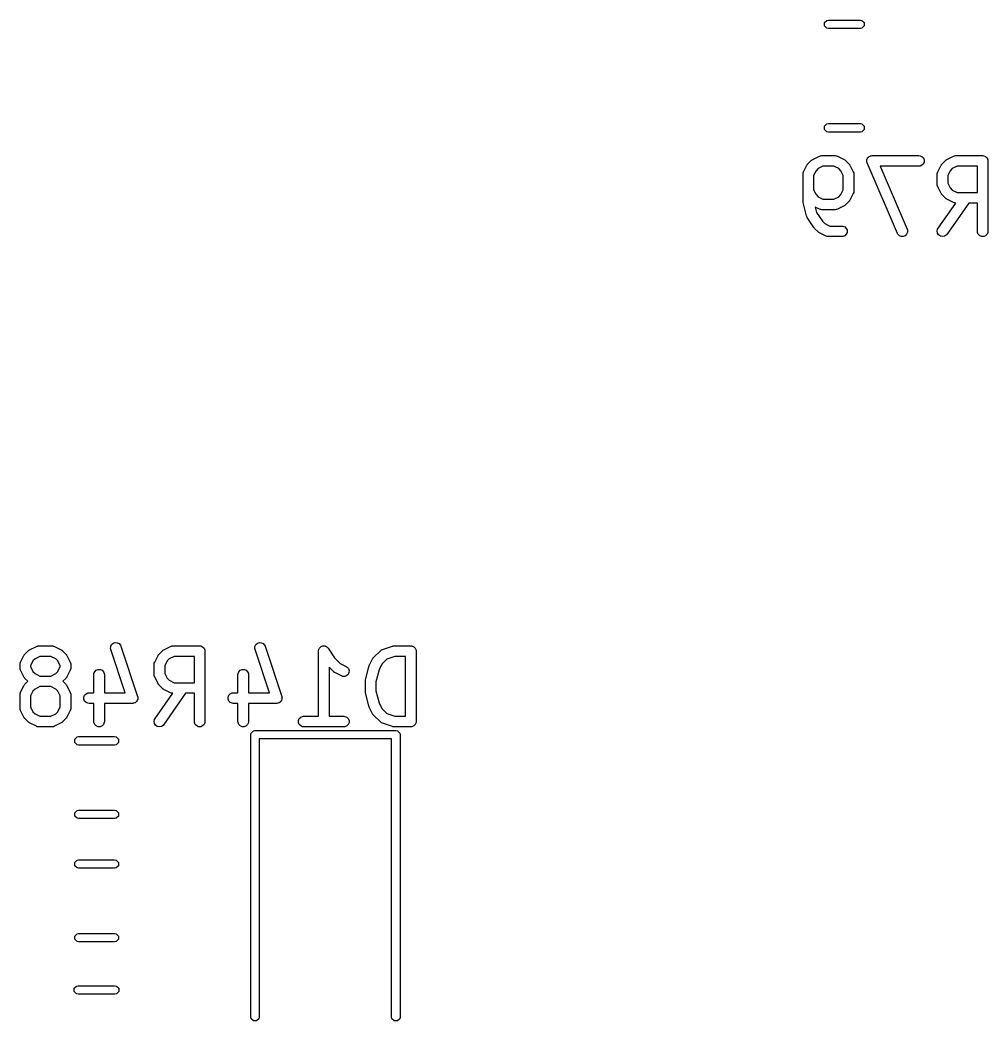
# Model space of a CAD drawing. Header units: inches. Extents: x 1.47 to 5.17, y -6.85 to -1.2.
# Drawn here: x 3.274 to 3.815, y -2.705 to -2.145 of the extents above; entities that cross this region are included whole.
import ezdxf

# ---------------------------------------------------------------- set-up
doc = ezdxf.new("R2010")
doc.units = ezdxf.units.IN
doc.header["$MEASUREMENT"] = 0
doc.layers.add('B.Silkscreen', color=31, linetype='CONTINUOUS', true_color=0xe8b2a7)

msp = doc.modelspace()

# ---------------------------------------------------------------- linework, layer by layer
at = {"layer": 'B.Silkscreen', "linetype": 'CONTINUOUS'}
for p, q in [((3.72392, -2.14693), (3.7252, -2.14565)), ((3.72392, -2.14874), (3.72392, -2.14693)), ((3.7252, -2.14565), (3.7261, -2.14547)), ((3.7261, -2.14547), (3.74398, -2.14547)), ((3.74398, -2.14547), (3.74488, -2.14565)), ((3.74488, -2.14565), (3.74616, -2.14693)), ((3.74616, -2.14693), (3.74616, -2.14874)), ((3.7252, -2.15002), (3.72392, -2.14874)), ((3.7261, -2.1502), (3.7252, -2.15002)), ((3.74398, -2.1502), (3.7261, -2.1502)), ((3.74488, -2.15002), (3.74398, -2.1502)), ((3.74616, -2.14874), (3.74488, -2.15002)), ((3.72392, -2.2048), (3.7252, -2.20353)), ((3.7252, -2.20353), (3.7261, -2.20335)), ((3.7261, -2.20335), (3.74398, -2.20335)), ((3.74398, -2.20335), (3.74488, -2.20353)), ((3.74488, -2.20353), (3.74616, -2.2048)), ((3.72392, -2.20661), (3.72392, -2.2048)), ((3.7252, -2.20789), (3.72392, -2.20661)), ((3.7261, -2.20807), (3.7252, -2.20789)), ((3.74398, -2.20807), (3.7261, -2.20807)), ((3.74488, -2.20789), (3.74398, -2.20807)), ((3.74616, -2.20661), (3.74488, -2.20789)), ((3.74616, -2.2048), (3.74616, -2.20661)), ((3.71224, -2.23038), (3.71412, -2.22663)), ((3.71412, -2.22663), (3.71428, -2.22639)), ((3.71428, -2.22639), (3.71431, -2.22631)), ((3.71431, -2.22631), (3.71437, -2.22623)), ((3.71437, -2.22623), (3.71443, -2.22614)), ((3.71443, -2.22614), (3.71449, -2.22609)), ((3.71449, -2.22609), (3.71467, -2.22587)), ((3.71467, -2.22587), (3.71655, -2.22399)), ((3.71655, -2.22399), (3.71677, -2.22381)), ((3.71677, -2.22381), (3.71682, -2.22375)), ((3.71682, -2.22375), (3.71691, -2.22369)), ((3.71691, -2.22369), (3.71699, -2.22363)), ((3.71699, -2.22363), (3.71707, -2.2236)), ((3.71707, -2.2236), (3.71731, -2.22344)), ((3.71731, -2.22344), (3.72106, -2.22156)), ((3.72106, -2.22156), (3.7216, -2.22136)), ((3.7216, -2.22136), (3.72171, -2.22135)), ((3.72171, -2.22135), (3.72181, -2.22131)), ((3.72181, -2.22131), (3.72238, -2.22125)), ((3.72238, -2.22125), (3.72988, -2.22125)), ((3.72988, -2.22125), (3.73046, -2.22131)), ((3.73046, -2.22131), (3.73056, -2.22135)), ((3.73056, -2.22135), (3.73066, -2.22136)), ((3.73066, -2.22136), (3.7312, -2.22156)), ((3.7312, -2.22156), (3.73495, -2.22344)), ((3.73495, -2.22344), (3.7352, -2.2236)), ((3.7352, -2.2236), (3.73527, -2.22363)), ((3.73527, -2.22363), (3.73535, -2.22369)), ((3.73535, -2.22369), (3.73544, -2.22375)), ((3.73544, -2.22375), (3.73549, -2.22381)), ((3.73549, -2.22381), (3.73572, -2.22399)), ((3.73572, -2.22399), (3.7376, -2.22587)), ((3.7376, -2.22587), (3.73778, -2.22609)), ((3.73778, -2.22609), (3.73784, -2.22614)), ((3.73784, -2.22614), (3.7379, -2.22623)), ((3.7379, -2.22623), (3.73796, -2.22631)), ((3.73796, -2.22631), (3.73799, -2.22639)), ((3.73799, -2.22639), (3.73815, -2.22663)), ((3.73815, -2.22663), (3.74002, -2.23038)), ((3.7476, -2.22366), (3.74761, -2.22365)), ((3.74761, -2.22422), (3.7476, -2.22366)), ((3.74761, -2.22363), (3.74782, -2.22311)), ((3.74761, -2.22365), (3.74761, -2.22363)), ((3.74761, -2.22478), (3.74761, -2.22422)), ((3.74762, -2.2248), (3.74761, -2.22478)), ((3.74762, -2.22482), (3.74762, -2.2248)), ((3.74779, -2.22537), (3.74762, -2.22482)), ((3.76467, -2.26474), (3.74779, -2.22537)), ((3.74782, -2.22311), (3.74803, -2.2226)), ((3.74803, -2.2226), (3.74804, -2.22258)), ((3.74804, -2.22258), (3.74805, -2.22256)), ((3.74805, -2.22256), (3.74845, -2.22217)), ((3.74845, -2.22217), (3.74884, -2.22177)), ((3.74884, -2.22177), (3.74885, -2.22176)), ((3.74885, -2.22176), (3.74887, -2.22175)), ((3.74887, -2.22175), (3.74938, -2.22154)), ((3.74938, -2.22154), (3.74989, -2.22132)), ((3.74989, -2.22132), (3.74991, -2.22132)), ((3.74991, -2.22132), (3.74993, -2.22131)), ((3.74993, -2.22131), (3.75051, -2.22125)), ((3.75051, -2.22125), (3.77675, -2.22125)), ((3.77675, -2.22125), (3.77733, -2.22131)), ((3.77733, -2.22131), (3.77839, -2.22175)), ((3.77839, -2.22666), (3.77733, -2.2271)), ((3.77839, -2.22175), (3.77921, -2.22256)), ((3.77921, -2.22585), (3.77839, -2.22666)), ((3.77921, -2.22256), (3.77965, -2.22363)), ((3.77965, -2.22478), (3.77921, -2.22585)), ((3.77965, -2.22363), (3.77965, -2.22478)), ((3.78724, -2.23038), (3.78911, -2.22663)), ((3.78911, -2.22663), (3.78927, -2.22639)), ((3.78927, -2.22639), (3.7893, -2.22631)), ((3.7893, -2.22631), (3.78936, -2.22623)), ((3.78936, -2.22623), (3.78942, -2.22614)), ((3.78942, -2.22614), (3.78948, -2.22609)), ((3.78948, -2.22609), (3.78966, -2.22587)), ((3.78966, -2.22587), (3.79154, -2.22399)), ((3.79154, -2.22399), (3.79176, -2.22381)), ((3.79176, -2.22381), (3.79182, -2.22375)), ((3.79182, -2.22375), (3.7919, -2.22369)), ((3.7919, -2.22369), (3.79199, -2.22363)), ((3.79199, -2.22363), (3.79206, -2.2236)), ((3.79206, -2.2236), (3.79231, -2.22344)), ((3.79231, -2.22344), (3.79605, -2.22156)), ((3.79605, -2.22156), (3.7966, -2.22136)), ((3.7966, -2.22136), (3.7967, -2.22135)), ((3.7967, -2.22135), (3.7968, -2.22131)), ((3.7968, -2.22131), (3.79738, -2.22125)), ((3.79738, -2.22125), (3.81237, -2.22125)), ((3.81237, -2.22125), (3.81295, -2.22131)), ((3.81295, -2.22131), (3.81401, -2.22175)), ((3.81401, -2.22175), (3.81483, -2.22256)), ((3.81483, -2.22256), (3.81527, -2.22363)), ((3.81527, -2.22363), (3.81533, -2.22421)), ((3.81533, -2.22421), (3.81533, -2.26358)), ((3.71193, -2.2317), (3.71199, -2.23113)), ((3.71193, -2.2467), (3.71193, -2.2317)), ((3.71199, -2.23113), (3.71203, -2.23103)), ((3.71203, -2.23103), (3.71204, -2.23092)), ((3.71204, -2.23092), (3.71224, -2.23038)), ((3.71919, -2.2297), (3.71784, -2.2324)), ((3.72038, -2.22851), (3.71919, -2.2297)), ((3.72308, -2.22716), (3.72038, -2.22851)), ((3.72919, -2.22716), (3.72308, -2.22716)), ((3.73188, -2.22851), (3.72919, -2.22716)), ((3.73308, -2.2297), (3.73188, -2.22851)), ((3.73443, -2.2324), (3.73308, -2.2297)), ((3.74002, -2.23038), (3.74023, -2.23092)), ((3.74023, -2.23092), (3.74024, -2.23103)), ((3.74024, -2.23103), (3.74028, -2.23113)), ((3.74028, -2.23113), (3.74034, -2.2317)), ((3.74034, -2.2317), (3.74034, -2.24108)), ((3.77675, -2.22716), (3.75498, -2.22716)), ((3.75498, -2.22716), (3.77009, -2.26241)), ((3.77733, -2.2271), (3.77675, -2.22716)), ((3.78692, -2.2317), (3.78698, -2.23113)), ((3.78692, -2.23733), (3.78692, -2.2317)), ((3.78698, -2.23113), (3.78702, -2.23103)), ((3.78702, -2.23103), (3.78703, -2.23092)), ((3.78703, -2.23092), (3.78724, -2.23038)), ((3.79418, -2.2297), (3.79283, -2.2324)), ((3.79537, -2.22851), (3.79418, -2.2297)), ((3.79807, -2.22716), (3.79537, -2.22851)), ((3.80942, -2.22716), (3.79807, -2.22716)), ((3.80942, -2.24188), (3.80942, -2.22716)), ((3.71784, -2.2324), (3.71784, -2.24038)), ((3.73443, -2.24038), (3.73443, -2.2324)), ((3.78698, -2.2379), (3.78692, -2.23733)), ((3.79283, -2.2324), (3.79283, -2.23663)), ((3.79283, -2.23663), (3.79418, -2.23933)), ((3.71784, -2.24038), (3.71919, -2.24308)), ((3.71919, -2.24308), (3.72038, -2.24428)), ((3.73188, -2.24428), (3.73308, -2.24308)), ((3.73308, -2.24308), (3.73443, -2.24038)), ((3.74002, -2.2424), (3.73815, -2.24615)), ((3.74023, -2.24186), (3.74002, -2.2424)), ((3.74024, -2.24175), (3.74023, -2.24186)), ((3.74028, -2.24165), (3.74024, -2.24175)), ((3.74034, -2.24108), (3.74028, -2.24165)), ((3.78702, -2.238), (3.78698, -2.2379)), ((3.78703, -2.23811), (3.78702, -2.238)), ((3.78724, -2.23865), (3.78703, -2.23811)), ((3.78911, -2.2424), (3.78724, -2.23865)), ((3.78927, -2.24265), (3.78911, -2.2424)), ((3.7893, -2.24272), (3.78927, -2.24265)), ((3.78936, -2.2428), (3.7893, -2.24272)), ((3.78942, -2.24289), (3.78936, -2.2428)), ((3.78948, -2.24294), (3.78942, -2.24289)), ((3.78966, -2.24317), (3.78948, -2.24294)), ((3.79154, -2.24504), (3.78966, -2.24317)), ((3.79418, -2.23933), (3.79537, -2.24053)), ((3.79537, -2.24053), (3.79807, -2.24188)), ((3.79807, -2.24188), (3.80942, -2.24188)), ((3.71194, -2.2468), (3.71193, -2.2467)), ((3.71194, -2.24685), (3.71194, -2.2468)), ((3.71197, -2.24706), (3.71194, -2.24685)), ((3.71199, -2.24728), (3.71197, -2.24706)), ((3.71201, -2.24732), (3.71199, -2.24728)), ((3.71202, -2.24742), (3.71201, -2.24732)), ((3.7139, -2.25492), (3.71202, -2.24742)), ((3.72038, -2.24428), (3.72308, -2.24562)), ((3.72308, -2.24562), (3.72919, -2.24562)), ((3.72919, -2.24562), (3.73188, -2.24428)), ((3.73544, -2.24904), (3.73535, -2.24909)), ((3.73549, -2.24898), (3.73544, -2.24904)), ((3.73572, -2.24879), (3.73549, -2.24898)), ((3.7376, -2.24692), (3.73572, -2.24879)), ((3.73778, -2.24669), (3.7376, -2.24692)), ((3.73784, -2.24664), (3.73778, -2.24669)), ((3.7379, -2.24655), (3.73784, -2.24664)), ((3.73796, -2.24647), (3.7379, -2.24655)), ((3.73799, -2.2464), (3.73796, -2.24647)), ((3.73815, -2.24615), (3.73799, -2.2464)), ((3.78746, -2.26188), (3.79733, -2.24778)), ((3.79176, -2.24523), (3.79154, -2.24504)), ((3.79182, -2.24529), (3.79176, -2.24523)), ((3.7919, -2.24534), (3.79182, -2.24529)), ((3.79199, -2.24541), (3.7919, -2.24534)), ((3.79206, -2.24544), (3.79199, -2.24541)), ((3.79231, -2.24559), (3.79206, -2.24544)), ((3.80454, -2.24778), (3.7923, -2.26527)), ((3.79605, -2.24747), (3.79231, -2.24559)), ((3.7966, -2.24768), (3.79605, -2.24747)), ((3.7967, -2.24768), (3.7966, -2.24768)), ((3.7968, -2.24772), (3.7967, -2.24768)), ((3.79733, -2.24778), (3.7968, -2.24772)), ((3.80942, -2.24778), (3.80454, -2.24778)), ((3.80942, -2.26358), (3.80942, -2.24778)), ((3.72106, -2.25122), (3.71877, -2.25007)), ((3.71877, -2.25007), (3.7195, -2.25299)), ((3.7195, -2.25299), (3.7228, -2.25794)), ((3.7216, -2.25143), (3.72106, -2.25122)), ((3.72171, -2.25143), (3.7216, -2.25143)), ((3.72181, -2.25147), (3.72171, -2.25143)), ((3.72238, -2.25153), (3.72181, -2.25147)), ((3.72988, -2.25153), (3.72238, -2.25153)), ((3.73046, -2.25147), (3.72988, -2.25153)), ((3.73056, -2.25143), (3.73046, -2.25147)), ((3.73066, -2.25143), (3.73056, -2.25143)), ((3.7312, -2.25122), (3.73066, -2.25143)), ((3.73495, -2.24934), (3.7312, -2.25122)), ((3.7352, -2.24919), (3.73495, -2.24934)), ((3.73527, -2.24916), (3.7352, -2.24919)), ((3.73535, -2.24909), (3.73527, -2.24916)), ((3.71402, -2.25526), (3.7139, -2.25492)), ((3.71403, -2.25533), (3.71402, -2.25526)), ((3.71407, -2.25539), (3.71403, -2.25533)), ((3.71409, -2.25546), (3.71407, -2.25539)), ((3.71413, -2.25552), (3.71409, -2.25546)), ((3.7143, -2.25584), (3.71413, -2.25552)), ((3.71805, -2.26146), (3.7143, -2.25584)), ((3.7228, -2.25794), (3.72413, -2.25927)), ((3.72413, -2.25927), (3.72683, -2.26062)), ((3.71805, -2.26147), (3.71805, -2.26146)), ((3.71823, -2.26169), (3.71805, -2.26147)), ((3.71805, -2.26147), (3.71805, -2.26147)), ((3.71842, -2.26191), (3.71823, -2.26169)), ((3.7203, -2.26379), (3.71842, -2.26191)), ((3.71842, -2.26191), (3.71842, -2.26191)), ((3.71842, -2.26191), (3.71842, -2.26191)), ((3.72052, -2.26397), (3.7203, -2.26379)), ((3.72057, -2.26403), (3.72052, -2.26397)), ((3.72066, -2.26409), (3.72057, -2.26403)), ((3.72074, -2.26416), (3.72066, -2.26409)), ((3.72082, -2.26419), (3.72074, -2.26416)), ((3.72106, -2.26434), (3.72082, -2.26419)), ((3.72481, -2.26622), (3.72106, -2.26434)), ((3.72683, -2.26062), (3.73363, -2.26062)), ((3.73363, -2.26062), (3.73421, -2.26068)), ((3.73421, -2.26068), (3.73527, -2.26112)), ((3.73527, -2.26112), (3.73609, -2.26194)), ((3.73609, -2.26522), (3.73527, -2.26603)), ((3.73609, -2.26194), (3.73653, -2.263)), ((3.73653, -2.26415), (3.73609, -2.26522)), ((3.73653, -2.263), (3.73653, -2.26415)), ((3.76494, -2.26525), (3.76467, -2.26474)), ((3.76577, -2.26605), (3.76494, -2.26525)), ((3.76985, -2.26519), (3.76905, -2.26601)), ((3.77028, -2.26412), (3.76985, -2.26519)), ((3.77009, -2.26241), (3.77027, -2.26296)), ((3.77027, -2.26296), (3.77028, -2.26412)), ((3.78692, -2.26351), (3.78717, -2.26239)), ((3.78712, -2.26465), (3.78692, -2.26351)), ((3.78774, -2.26562), (3.78712, -2.26465)), ((3.78717, -2.26239), (3.78746, -2.26188)), ((3.78869, -2.26628), (3.78774, -2.26562)), ((3.79192, -2.26571), (3.79095, -2.26633)), ((3.7923, -2.26527), (3.79192, -2.26571)), ((3.80948, -2.26415), (3.80942, -2.26358)), ((3.80992, -2.26522), (3.80948, -2.26415)), ((3.81073, -2.26603), (3.80992, -2.26522)), ((3.81483, -2.26522), (3.81401, -2.26603)), ((3.81527, -2.26415), (3.81483, -2.26522)), ((3.81533, -2.26358), (3.81527, -2.26415)), ((3.72535, -2.26642), (3.72481, -2.26622)), ((3.72546, -2.26643), (3.72535, -2.26642)), ((3.72556, -2.26647), (3.72546, -2.26643)), ((3.72613, -2.26653), (3.72556, -2.26647)), ((3.73363, -2.26653), (3.72613, -2.26653)), ((3.73421, -2.26647), (3.73363, -2.26653)), ((3.73527, -2.26603), (3.73421, -2.26647)), ((3.76684, -2.26648), (3.76577, -2.26605)), ((3.76799, -2.26646), (3.76684, -2.26648)), ((3.76905, -2.26601), (3.76799, -2.26646)), ((3.78981, -2.26653), (3.78869, -2.26628)), ((3.79095, -2.26633), (3.78981, -2.26653)), ((3.8118, -2.26647), (3.81073, -2.26603)), ((3.81295, -2.26647), (3.8118, -2.26647)), ((3.81401, -2.26603), (3.81295, -2.26647)), ((3.32486, -2.49557), (3.32538, -2.49454)), ((3.32538, -2.49454), (3.32625, -2.49378)), ((3.32625, -2.49378), (3.32734, -2.49342)), ((3.32734, -2.49342), (3.32849, -2.4935)), ((3.32849, -2.4935), (3.32952, -2.49401)), ((3.32952, -2.49401), (3.33027, -2.49488)), ((3.33027, -2.49488), (3.33051, -2.49541)), ((3.40548, -2.49557), (3.40599, -2.49454)), ((3.40599, -2.49454), (3.40686, -2.49378)), ((3.40686, -2.49378), (3.40795, -2.49342)), ((3.40795, -2.49342), (3.4091, -2.4935)), ((3.4091, -2.4935), (3.41013, -2.49401)), ((3.41013, -2.49401), (3.41089, -2.49488)), ((3.41089, -2.49488), (3.41113, -2.49541)), ((3.27445, -2.5044), (3.27632, -2.50065)), ((3.27632, -2.50065), (3.27648, -2.5004)), ((3.27648, -2.5004), (3.27651, -2.50033)), ((3.27651, -2.50033), (3.27658, -2.50025)), ((3.27658, -2.50025), (3.27663, -2.50016)), ((3.27663, -2.50016), (3.27669, -2.50011)), ((3.27669, -2.50011), (3.27688, -2.49988)), ((3.27688, -2.49988), (3.27875, -2.49801)), ((3.27875, -2.49801), (3.27898, -2.49782)), ((3.27898, -2.49782), (3.27903, -2.49776)), ((3.27903, -2.49776), (3.27912, -2.49771)), ((3.27912, -2.49771), (3.2792, -2.49764)), ((3.2792, -2.49764), (3.27927, -2.49761)), ((3.27927, -2.49761), (3.27952, -2.49745)), ((3.27952, -2.49745), (3.28327, -2.49558)), ((3.28327, -2.49558), (3.28381, -2.49537)), ((3.28381, -2.49537), (3.28392, -2.49537)), ((3.28392, -2.49537), (3.28401, -2.49533)), ((3.28401, -2.49533), (3.28459, -2.49527)), ((3.28459, -2.49527), (3.29209, -2.49527)), ((3.29209, -2.49527), (3.29266, -2.49533)), ((3.29266, -2.49533), (3.29276, -2.49537)), ((3.29276, -2.49537), (3.29287, -2.49537)), ((3.29287, -2.49537), (3.29341, -2.49558)), ((3.29341, -2.49558), (3.29716, -2.49745)), ((3.29716, -2.49745), (3.29741, -2.49761)), ((3.29741, -2.49761), (3.29748, -2.49764)), ((3.29748, -2.49764), (3.29756, -2.49771)), ((3.29756, -2.49771), (3.29765, -2.49776)), ((3.29765, -2.49776), (3.2977, -2.49782)), ((3.2977, -2.49782), (3.29793, -2.49801)), ((3.29793, -2.49801), (3.2998, -2.49988)), ((3.2998, -2.49988), (3.29999, -2.50011)), ((3.29999, -2.50011), (3.30005, -2.50016)), ((3.30005, -2.50016), (3.3001, -2.50025)), ((3.3001, -2.50025), (3.30017, -2.50033)), ((3.30017, -2.50033), (3.3002, -2.5004)), ((3.3002, -2.5004), (3.30035, -2.50065)), ((3.30035, -2.50065), (3.30223, -2.5044)), ((3.32478, -2.49672), (3.32486, -2.49557)), ((3.32491, -2.49728), (3.32478, -2.49672)), ((3.33299, -2.52152), (3.32491, -2.49728)), ((3.33051, -2.49541), (3.33988, -2.52353)), ((3.34944, -2.5044), (3.35131, -2.50065)), ((3.35131, -2.50065), (3.35147, -2.5004)), ((3.35147, -2.5004), (3.3515, -2.50033)), ((3.3515, -2.50033), (3.35157, -2.50025)), ((3.35157, -2.50025), (3.35162, -2.50016)), ((3.35162, -2.50016), (3.35168, -2.50011)), ((3.35168, -2.50011), (3.35187, -2.49988)), ((3.35187, -2.49988), (3.35374, -2.49801)), ((3.35374, -2.49801), (3.35397, -2.49782)), ((3.35397, -2.49782), (3.35402, -2.49776)), ((3.35402, -2.49776), (3.35411, -2.49771)), ((3.35411, -2.49771), (3.35419, -2.49764)), ((3.35419, -2.49764), (3.35426, -2.49761)), ((3.35426, -2.49761), (3.35451, -2.49745)), ((3.35451, -2.49745), (3.35826, -2.49558)), ((3.35826, -2.49558), (3.3588, -2.49537)), ((3.3588, -2.49537), (3.35891, -2.49537)), ((3.35891, -2.49537), (3.359, -2.49533)), ((3.359, -2.49533), (3.35958, -2.49527)), ((3.35958, -2.49527), (3.37458, -2.49527)), ((3.37458, -2.49527), (3.37515, -2.49533)), ((3.37515, -2.49533), (3.37622, -2.49577)), ((3.37622, -2.49577), (3.37703, -2.49658)), ((3.37703, -2.49658), (3.37747, -2.49765)), ((3.37747, -2.49765), (3.37753, -2.49822)), ((3.37753, -2.49822), (3.37753, -2.53759)), ((3.40539, -2.49672), (3.40548, -2.49557)), ((3.40552, -2.49728), (3.40539, -2.49672)), ((3.4136, -2.52152), (3.40552, -2.49728)), ((3.41113, -2.49541), (3.4205, -2.52353)), ((3.44099, -2.49822), (3.44105, -2.49765)), ((3.44099, -2.53464), (3.44099, -2.49822)), ((3.44099, -2.49822), (3.44099, -2.49822)), ((3.44099, -2.49822), (3.44099, -2.49822)), ((3.44099, -2.49822), (3.44099, -2.49822)), ((3.44105, -2.49765), (3.44116, -2.49738)), ((3.44116, -2.49738), (3.44122, -2.49709)), ((3.44122, -2.49709), (3.44138, -2.49685)), ((3.44138, -2.49685), (3.44149, -2.49658)), ((3.44149, -2.49658), (3.4417, -2.49637)), ((3.4417, -2.49637), (3.44186, -2.49613)), ((3.44186, -2.49613), (3.4421, -2.49597)), ((3.4421, -2.49597), (3.4423, -2.49577)), ((3.4423, -2.49577), (3.44257, -2.49565)), ((3.44257, -2.49565), (3.44282, -2.49549)), ((3.44282, -2.49549), (3.4431, -2.49544)), ((3.4431, -2.49544), (3.44337, -2.49533)), ((3.44337, -2.49533), (3.44366, -2.49533)), ((3.44366, -2.49533), (3.44395, -2.49527)), ((3.44395, -2.49527), (3.44423, -2.49533)), ((3.44423, -2.49533), (3.44452, -2.49533)), ((3.44452, -2.49533), (3.44479, -2.49544)), ((3.44479, -2.49544), (3.44508, -2.49549)), ((3.44508, -2.49549), (3.44532, -2.49566)), ((3.44532, -2.49566), (3.44558, -2.49577)), ((3.44558, -2.49577), (3.44579, -2.49597)), ((3.44579, -2.49597), (3.44603, -2.49614)), ((3.44603, -2.49614), (3.4464, -2.49658)), ((3.4464, -2.49658), (3.4464, -2.49658)), ((3.4464, -2.49658), (3.4464, -2.49658)), ((3.4464, -2.49658), (3.4464, -2.49658)), ((3.4464, -2.49658), (3.44999, -2.50196)), ((3.47185, -2.50176), (3.4756, -2.49801)), ((3.4756, -2.49801), (3.47605, -2.49764)), ((3.47605, -2.49764), (3.47615, -2.4976)), ((3.47615, -2.4976), (3.47623, -2.49753)), ((3.47623, -2.49753), (3.47676, -2.49729)), ((3.47676, -2.49729), (3.48238, -2.49542)), ((3.48238, -2.49542), (3.48267, -2.49536)), ((3.48267, -2.49536), (3.48274, -2.49533)), ((3.48274, -2.49533), (3.48284, -2.49531)), ((3.48284, -2.49531), (3.48295, -2.49529)), ((3.48295, -2.49529), (3.48302, -2.4953)), ((3.48302, -2.4953), (3.48331, -2.49527)), ((3.48331, -2.49527), (3.49269, -2.49527)), ((3.49269, -2.49527), (3.49326, -2.49533)), ((3.49326, -2.49533), (3.49433, -2.49577)), ((3.49433, -2.49577), (3.49514, -2.49658)), ((3.49514, -2.49658), (3.49558, -2.49765)), ((3.49558, -2.49765), (3.49564, -2.49822)), ((3.49564, -2.49822), (3.49564, -2.53759)), ((3.27414, -2.50572), (3.27419, -2.50514)), ((3.27414, -2.5076), (3.27414, -2.50572)), ((3.27419, -2.50514), (3.27423, -2.50505)), ((3.27423, -2.50505), (3.27424, -2.50494)), ((3.27424, -2.50494), (3.27445, -2.5044)), ((3.28139, -2.50372), (3.28004, -2.50642)), ((3.28259, -2.50252), (3.28139, -2.50372)), ((3.28529, -2.50117), (3.28259, -2.50252)), ((3.29139, -2.50117), (3.28529, -2.50117)), ((3.29409, -2.50252), (3.29139, -2.50117)), ((3.29529, -2.50372), (3.29409, -2.50252)), ((3.29663, -2.50642), (3.29529, -2.50372)), ((3.30223, -2.5044), (3.30244, -2.50494)), ((3.30244, -2.50494), (3.30244, -2.50505)), ((3.30244, -2.50505), (3.30248, -2.50514)), ((3.30248, -2.50514), (3.30254, -2.50572)), ((3.30254, -2.50572), (3.30254, -2.5076)), ((3.34913, -2.50572), (3.34918, -2.50514)), ((3.34913, -2.51134), (3.34913, -2.50572)), ((3.34918, -2.50514), (3.34923, -2.50505)), ((3.34923, -2.50494), (3.34944, -2.5044)), ((3.34923, -2.50505), (3.34923, -2.50494)), ((3.35638, -2.50372), (3.35503, -2.50642)), ((3.35758, -2.50252), (3.35638, -2.50372)), ((3.36028, -2.50117), (3.35758, -2.50252)), ((3.37163, -2.50117), (3.36028, -2.50117)), ((3.37163, -2.51589), (3.37163, -2.50117)), ((3.44999, -2.50196), (3.45319, -2.50517)), ((3.45319, -2.50517), (3.45651, -2.50683)), ((3.46931, -2.50657), (3.4694, -2.50633)), ((3.4694, -2.50633), (3.46941, -2.50632)), ((3.46941, -2.50632), (3.46942, -2.50627)), ((3.46942, -2.50627), (3.4713, -2.50252)), ((3.4713, -2.50252), (3.47146, -2.50228)), ((3.47146, -2.50228), (3.47149, -2.50221)), ((3.47149, -2.50221), (3.47155, -2.50212)), ((3.47155, -2.50212), (3.47161, -2.50204)), ((3.47161, -2.50204), (3.47167, -2.50198)), ((3.47167, -2.50198), (3.47185, -2.50176)), ((3.47637, -2.50559), (3.47485, -2.50863)), ((3.47929, -2.50268), (3.47637, -2.50559)), ((3.48379, -2.50117), (3.47929, -2.50268)), ((3.48974, -2.50117), (3.48379, -2.50117)), ((3.48974, -2.53464), (3.48974, -2.50117)), ((3.27419, -2.50817), (3.27414, -2.5076)), ((3.27423, -2.50827), (3.27419, -2.50817)), ((3.27424, -2.50837), (3.27423, -2.50827)), ((3.27445, -2.50892), (3.27424, -2.50837)), ((3.27632, -2.51267), (3.27445, -2.50892)), ((3.28004, -2.50642), (3.28004, -2.5069)), ((3.28004, -2.5069), (3.28139, -2.5096)), ((3.28139, -2.5096), (3.28259, -2.51079)), ((3.28259, -2.51079), (3.28529, -2.51214)), ((3.29139, -2.51214), (3.29409, -2.51079)), ((3.29409, -2.51079), (3.29529, -2.5096)), ((3.29529, -2.5096), (3.29663, -2.5069)), ((3.29663, -2.5069), (3.29663, -2.50642)), ((3.30223, -2.50892), (3.30035, -2.51267)), ((3.30244, -2.50837), (3.30223, -2.50892)), ((3.30248, -2.50817), (3.30244, -2.50827)), ((3.30244, -2.50827), (3.30244, -2.50837)), ((3.30254, -2.5076), (3.30248, -2.50817)), ((3.31538, -2.51134), (3.31544, -2.51077)), ((3.31538, -2.52152), (3.31538, -2.51134)), ((3.31544, -2.51077), (3.31588, -2.5097)), ((3.31588, -2.5097), (3.31669, -2.50889)), ((3.31669, -2.50889), (3.31776, -2.50845)), ((3.31776, -2.50845), (3.31891, -2.50845)), ((3.31891, -2.50845), (3.31998, -2.50889)), ((3.31998, -2.50889), (3.32079, -2.5097)), ((3.32079, -2.5097), (3.32123, -2.51077)), ((3.32123, -2.51077), (3.32129, -2.51134)), ((3.32129, -2.51134), (3.32129, -2.52152)), ((3.34918, -2.51192), (3.34913, -2.51134)), ((3.34923, -2.51202), (3.34918, -2.51192)), ((3.35503, -2.50642), (3.35503, -2.51065)), ((3.35503, -2.51065), (3.35638, -2.51335)), ((3.396, -2.51134), (3.39605, -2.51077)), ((3.396, -2.52152), (3.396, -2.51134)), ((3.39605, -2.51077), (3.39649, -2.5097)), ((3.39649, -2.5097), (3.39731, -2.50889)), ((3.39731, -2.50889), (3.39837, -2.50845)), ((3.39837, -2.50845), (3.39953, -2.50845)), ((3.39953, -2.50845), (3.40059, -2.50889)), ((3.40059, -2.50889), (3.40141, -2.5097)), ((3.40141, -2.5097), (3.40185, -2.51077)), ((3.40185, -2.51077), (3.4019, -2.51134)), ((3.4019, -2.51134), (3.4019, -2.52152)), ((3.44936, -2.50968), (3.4469, -2.50722)), ((3.4469, -2.50722), (3.4469, -2.53464)), ((3.44958, -2.50987), (3.44936, -2.50968)), ((3.44963, -2.50993), (3.44958, -2.50987)), ((3.44972, -2.50998), (3.44963, -2.50993)), ((3.4498, -2.51005), (3.44972, -2.50998)), ((3.44988, -2.51008), (3.4498, -2.51005)), ((3.45012, -2.51024), (3.44988, -2.51008)), ((3.45387, -2.51211), (3.45012, -2.51024)), ((3.45651, -2.50683), (3.457, -2.50714)), ((3.45753, -2.51128), (3.45666, -2.51204)), ((3.457, -2.50714), (3.45776, -2.50801)), ((3.45804, -2.51025), (3.45753, -2.51128)), ((3.45776, -2.50801), (3.45812, -2.5091)), ((3.45812, -2.5091), (3.45804, -2.51025)), ((3.46733, -2.51438), (3.4692, -2.50688)), ((3.4692, -2.50688), (3.46922, -2.50684)), ((3.46922, -2.50682), (3.46931, -2.50657)), ((3.46922, -2.50684), (3.46922, -2.50682)), ((3.47485, -2.50863), (3.47314, -2.51546)), ((3.27445, -2.52127), (3.27632, -2.51752)), ((3.27648, -2.51291), (3.27632, -2.51267)), ((3.27632, -2.51752), (3.27648, -2.51728)), ((3.27651, -2.51299), (3.27648, -2.51291)), ((3.27648, -2.51728), (3.27651, -2.5172)), ((3.27658, -2.51307), (3.27651, -2.51299)), ((3.27651, -2.5172), (3.27658, -2.51712)), ((3.27663, -2.51315), (3.27658, -2.51307)), ((3.27658, -2.51712), (3.27663, -2.51703)), ((3.27669, -2.51321), (3.27663, -2.51315)), ((3.27663, -2.51703), (3.27669, -2.51698)), ((3.27688, -2.51343), (3.27669, -2.51321)), ((3.27669, -2.51698), (3.27688, -2.51676)), ((3.27854, -2.51509), (3.27688, -2.51343)), ((3.27688, -2.51676), (3.27854, -2.51509)), ((3.28529, -2.51214), (3.29139, -2.51214)), ((3.2998, -2.51343), (3.29814, -2.51509)), ((3.29814, -2.51509), (3.2998, -2.51676)), ((3.29999, -2.51321), (3.2998, -2.51343)), ((3.2998, -2.51676), (3.29999, -2.51698)), ((3.30005, -2.51315), (3.29999, -2.51321)), ((3.29999, -2.51698), (3.30005, -2.51703)), ((3.3001, -2.51307), (3.30005, -2.51315)), ((3.30005, -2.51703), (3.3001, -2.51712)), ((3.30017, -2.51299), (3.3001, -2.51307)), ((3.3001, -2.51712), (3.30017, -2.5172)), ((3.3002, -2.51291), (3.30017, -2.51299)), ((3.30017, -2.5172), (3.3002, -2.51728)), ((3.30035, -2.51267), (3.3002, -2.51291)), ((3.3002, -2.51728), (3.30035, -2.51752)), ((3.30035, -2.51752), (3.30223, -2.52127)), ((3.34923, -2.51212), (3.34923, -2.51202)), ((3.34944, -2.51267), (3.34923, -2.51212)), ((3.35131, -2.51641), (3.34944, -2.51267)), ((3.35147, -2.51666), (3.35131, -2.51641)), ((3.3515, -2.51673), (3.35147, -2.51666)), ((3.35157, -2.51682), (3.3515, -2.51673)), ((3.35162, -2.5169), (3.35157, -2.51682)), ((3.35168, -2.51696), (3.35162, -2.5169)), ((3.35187, -2.51718), (3.35168, -2.51696)), ((3.35374, -2.51906), (3.35187, -2.51718)), ((3.35638, -2.51335), (3.35758, -2.51454)), ((3.35758, -2.51454), (3.36028, -2.51589)), ((3.36028, -2.51589), (3.37163, -2.51589)), ((3.45441, -2.51232), (3.45387, -2.51211)), ((3.45556, -2.5124), (3.45441, -2.51232)), ((3.45666, -2.51204), (3.45556, -2.5124)), ((3.46724, -2.51495), (3.46727, -2.51474)), ((3.46725, -2.51499), (3.46724, -2.51495)), ((3.46724, -2.51509), (3.46725, -2.51499)), ((3.46724, -2.52072), (3.46724, -2.51509)), ((3.46727, -2.51474), (3.4673, -2.51452)), ((3.4673, -2.51452), (3.46731, -2.51448)), ((3.46731, -2.51448), (3.46733, -2.51438)), ((3.47314, -2.51546), (3.47314, -2.52035)), ((3.27414, -2.52259), (3.27419, -2.52202)), ((3.27414, -2.53009), (3.27414, -2.52259)), ((3.27419, -2.52202), (3.27423, -2.52192)), ((3.27423, -2.52192), (3.27424, -2.52181)), ((3.27424, -2.52181), (3.27445, -2.52127)), ((3.28139, -2.52059), (3.28004, -2.52329)), ((3.28259, -2.5194), (3.28139, -2.52059)), ((3.28529, -2.51805), (3.28259, -2.5194)), ((3.29139, -2.51805), (3.28529, -2.51805)), ((3.29409, -2.5194), (3.29139, -2.51805)), ((3.29529, -2.52059), (3.29409, -2.5194)), ((3.29663, -2.52329), (3.29529, -2.52059)), ((3.30223, -2.52127), (3.30244, -2.52181)), ((3.30244, -2.52181), (3.30244, -2.52192)), ((3.30244, -2.52192), (3.30248, -2.52202)), ((3.30248, -2.52202), (3.30254, -2.52259)), ((3.30254, -2.52259), (3.30254, -2.53009)), ((3.30981, -2.52389), (3.31026, -2.52283)), ((3.31026, -2.52283), (3.31107, -2.52201)), ((3.31107, -2.52201), (3.31213, -2.52157)), ((3.31213, -2.52157), (3.31271, -2.52152)), ((3.31271, -2.52152), (3.31538, -2.52152)), ((3.32129, -2.52152), (3.33299, -2.52152)), ((3.34966, -2.5359), (3.35954, -2.52179)), ((3.35397, -2.51924), (3.35374, -2.51906)), ((3.35402, -2.5193), (3.35397, -2.51924)), ((3.35411, -2.51936), (3.35402, -2.5193)), ((3.35419, -2.51942), (3.35411, -2.51936)), ((3.35426, -2.51945), (3.35419, -2.51942)), ((3.35451, -2.51961), (3.35426, -2.51945)), ((3.36674, -2.5218), (3.3545, -2.53928)), ((3.35826, -2.52148), (3.35451, -2.51961)), ((3.3588, -2.52169), (3.35826, -2.52148)), ((3.35891, -2.5217), (3.3588, -2.52169)), ((3.359, -2.52174), (3.35891, -2.5217)), ((3.35954, -2.52179), (3.359, -2.52174)), ((3.37163, -2.5218), (3.36674, -2.5218)), ((3.37163, -2.53759), (3.37163, -2.5218)), ((3.39043, -2.52389), (3.39087, -2.52283)), ((3.39087, -2.52283), (3.39169, -2.52201)), ((3.39169, -2.52201), (3.39275, -2.52157)), ((3.39275, -2.52157), (3.39333, -2.52152)), ((3.39333, -2.52152), (3.396, -2.52152)), ((3.4019, -2.52152), (3.4136, -2.52152)), ((3.46725, -2.52082), (3.46724, -2.52072)), ((3.46724, -2.52086), (3.46725, -2.52082)), ((3.46727, -2.52108), (3.46724, -2.52086)), ((3.4673, -2.52129), (3.46727, -2.52108)), ((3.46731, -2.52133), (3.4673, -2.52129)), ((3.46733, -2.52143), (3.46731, -2.52133)), ((3.4692, -2.52893), (3.46733, -2.52143)), ((3.47314, -2.52035), (3.47485, -2.52719)), ((3.28004, -2.52329), (3.28004, -2.5294)), ((3.29663, -2.5294), (3.29663, -2.52329)), ((3.30981, -2.52504), (3.30981, -2.52389)), ((3.31026, -2.52611), (3.30981, -2.52504)), ((3.31107, -2.52692), (3.31026, -2.52611)), ((3.31213, -2.52736), (3.31107, -2.52692)), ((3.31271, -2.52742), (3.31213, -2.52736)), ((3.31538, -2.52742), (3.31271, -2.52742)), ((3.31538, -2.53759), (3.31538, -2.52742)), ((3.33708, -2.52742), (3.32129, -2.52742)), ((3.32129, -2.52742), (3.32129, -2.53759)), ((3.33737, -2.52739), (3.33708, -2.52742)), ((3.33745, -2.5274), (3.33737, -2.52739)), ((3.33751, -2.52738), (3.33745, -2.5274)), ((3.33766, -2.52736), (3.33751, -2.52738)), ((3.3381, -2.52718), (3.33766, -2.52736)), ((3.33855, -2.52703), (3.3381, -2.52718)), ((3.33863, -2.52696), (3.33855, -2.52703)), ((3.33872, -2.52692), (3.33863, -2.52696)), ((3.33906, -2.52659), (3.33872, -2.52692)), ((3.33942, -2.52628), (3.33906, -2.52659)), ((3.33946, -2.52618), (3.33942, -2.52628)), ((3.33954, -2.52611), (3.33946, -2.52618)), ((3.33972, -2.52567), (3.33954, -2.52611)), ((3.33993, -2.52525), (3.33972, -2.52567)), ((3.33988, -2.52353), (3.33995, -2.52382)), ((3.33994, -2.52514), (3.33993, -2.52525)), ((3.33998, -2.52504), (3.33994, -2.52514)), ((3.33995, -2.52382), (3.33998, -2.52389)), ((3.33998, -2.52389), (3.33998, -2.52395)), ((3.33998, -2.52395), (3.34001, -2.5241)), ((3.34001, -2.5241), (3.33998, -2.52457)), ((3.33998, -2.52457), (3.33998, -2.52504)), ((3.39043, -2.52504), (3.39043, -2.52389)), ((3.39087, -2.52611), (3.39043, -2.52504)), ((3.39169, -2.52692), (3.39087, -2.52611)), ((3.39275, -2.52736), (3.39169, -2.52692)), ((3.39333, -2.52742), (3.39275, -2.52736)), ((3.396, -2.52742), (3.39333, -2.52742)), ((3.396, -2.53759), (3.396, -2.52742)), ((3.4177, -2.52742), (3.4019, -2.52742)), ((3.4019, -2.52742), (3.4019, -2.53759)), ((3.41799, -2.52739), (3.4177, -2.52742)), ((3.41807, -2.5274), (3.41799, -2.52739)), ((3.41812, -2.52738), (3.41807, -2.5274)), ((3.41827, -2.52736), (3.41812, -2.52738)), ((3.41871, -2.52718), (3.41827, -2.52736)), ((3.41916, -2.52703), (3.41871, -2.52718)), ((3.41924, -2.52696), (3.41916, -2.52703)), ((3.41934, -2.52692), (3.41924, -2.52696)), ((3.41967, -2.52659), (3.41934, -2.52692)), ((3.42003, -2.52628), (3.41967, -2.52659)), ((3.42008, -2.52618), (3.42003, -2.52628)), ((3.42015, -2.52611), (3.42008, -2.52618)), ((3.42033, -2.52567), (3.42015, -2.52611)), ((3.42055, -2.52525), (3.42033, -2.52567)), ((3.4205, -2.52353), (3.42056, -2.52382)), ((3.42059, -2.52504), (3.42055, -2.52514)), ((3.42055, -2.52514), (3.42055, -2.52525)), ((3.42056, -2.52382), (3.42059, -2.52389)), ((3.42059, -2.52389), (3.42059, -2.52395)), ((3.42059, -2.52395), (3.42063, -2.5241)), ((3.42063, -2.5241), (3.42059, -2.52457)), ((3.42059, -2.52457), (3.42059, -2.52504)), ((3.47485, -2.52719), (3.47637, -2.53022)), ((3.27419, -2.53067), (3.27414, -2.53009)), ((3.27423, -2.53077), (3.27419, -2.53067)), ((3.27424, -2.53087), (3.27423, -2.53077)), ((3.27445, -2.53141), (3.27424, -2.53087)), ((3.27632, -2.53516), (3.27445, -2.53141)), ((3.28004, -2.5294), (3.28139, -2.53209)), ((3.28139, -2.53209), (3.28259, -2.53329)), ((3.28259, -2.53329), (3.28529, -2.53464)), ((3.29139, -2.53464), (3.29409, -2.53329)), ((3.29409, -2.53329), (3.29529, -2.53209)), ((3.29529, -2.53209), (3.29663, -2.5294)), ((3.30223, -2.53141), (3.30035, -2.53516)), ((3.30244, -2.53087), (3.30223, -2.53141)), ((3.30248, -2.53067), (3.30244, -2.53077)), ((3.30244, -2.53077), (3.30244, -2.53087)), ((3.30254, -2.53009), (3.30248, -2.53067)), ((3.46922, -2.52898), (3.4692, -2.52893)), ((3.46922, -2.529), (3.46922, -2.52898)), ((3.46931, -2.52924), (3.46922, -2.529)), ((3.4694, -2.52948), (3.46931, -2.52924)), ((3.46941, -2.5295), (3.4694, -2.52948)), ((3.46942, -2.52954), (3.46941, -2.5295)), ((3.4713, -2.53329), (3.46942, -2.52954)), ((3.47146, -2.53354), (3.4713, -2.53329)), ((3.47149, -2.53361), (3.47146, -2.53354)), ((3.47155, -2.53369), (3.47149, -2.53361)), ((3.47161, -2.53378), (3.47155, -2.53369)), ((3.47167, -2.53383), (3.47161, -2.53378)), ((3.47185, -2.53405), (3.47167, -2.53383)), ((3.4756, -2.5378), (3.47185, -2.53405)), ((3.47637, -2.53022), (3.47929, -2.53314)), ((3.47929, -2.53314), (3.48379, -2.53464)), ((3.27648, -2.53541), (3.27632, -2.53516)), ((3.27651, -2.53548), (3.27648, -2.53541)), ((3.27658, -2.53556), (3.27651, -2.53548)), ((3.27663, -2.53565), (3.27658, -2.53556)), ((3.27669, -2.5357), (3.27663, -2.53565)), ((3.27688, -2.53593), (3.27669, -2.5357)), ((3.27875, -2.5378), (3.27688, -2.53593)), ((3.27898, -2.53799), (3.27875, -2.5378)), ((3.27903, -2.53805), (3.27898, -2.53799)), ((3.27912, -2.53811), (3.27903, -2.53805)), ((3.2792, -2.53817), (3.27912, -2.53811)), ((3.27927, -2.5382), (3.2792, -2.53817)), ((3.27952, -2.53836), (3.27927, -2.5382)), ((3.28327, -2.54023), (3.27952, -2.53836)), ((3.28529, -2.53464), (3.29139, -2.53464)), ((3.29716, -2.53836), (3.29341, -2.54023)), ((3.29741, -2.5382), (3.29716, -2.53836)), ((3.29748, -2.53817), (3.29741, -2.5382)), ((3.29756, -2.53811), (3.29748, -2.53817)), ((3.29765, -2.53805), (3.29756, -2.53811)), ((3.2977, -2.53799), (3.29765, -2.53805)), ((3.29793, -2.5378), (3.2977, -2.53799)), ((3.2998, -2.53593), (3.29793, -2.5378)), ((3.29999, -2.5357), (3.2998, -2.53593)), ((3.30005, -2.53565), (3.29999, -2.5357)), ((3.3001, -2.53556), (3.30005, -2.53565)), ((3.30017, -2.53548), (3.3001, -2.53556)), ((3.3002, -2.53541), (3.30017, -2.53548)), ((3.30035, -2.53516), (3.3002, -2.53541)), ((3.31544, -2.53817), (3.31538, -2.53759)), ((3.31588, -2.53923), (3.31544, -2.53817)), ((3.31669, -2.54005), (3.31588, -2.53923)), ((3.32079, -2.53923), (3.31998, -2.54005)), ((3.32123, -2.53817), (3.32079, -2.53923)), ((3.32129, -2.53759), (3.32123, -2.53817)), ((3.34913, -2.53753), (3.34938, -2.5364)), ((3.34933, -2.53866), (3.34913, -2.53753)), ((3.34995, -2.53963), (3.34933, -2.53866)), ((3.34938, -2.5364), (3.34966, -2.5359)), ((3.35089, -2.54029), (3.34995, -2.53963)), ((3.35412, -2.53972), (3.35315, -2.54034)), ((3.3545, -2.53928), (3.35412, -2.53972)), ((3.37168, -2.53817), (3.37163, -2.53759)), ((3.37212, -2.53923), (3.37168, -2.53817)), ((3.37294, -2.54005), (3.37212, -2.53923)), ((3.37703, -2.53923), (3.37622, -2.54005)), ((3.37747, -2.53817), (3.37703, -2.53923)), ((3.37753, -2.53759), (3.37747, -2.53817)), ((3.39605, -2.53817), (3.396, -2.53759)), ((3.39649, -2.53923), (3.39605, -2.53817)), ((3.39731, -2.54005), (3.39649, -2.53923)), ((3.40141, -2.53923), (3.40059, -2.54005)), ((3.40185, -2.53817), (3.40141, -2.53923)), ((3.4019, -2.53759), (3.40185, -2.53817)), ((3.4298, -2.53702), (3.43024, -2.53595)), ((3.4298, -2.53817), (3.4298, -2.53702)), ((3.43024, -2.53923), (3.4298, -2.53817)), ((3.43024, -2.53595), (3.43106, -2.53514)), ((3.43106, -2.54005), (3.43024, -2.53923)), ((3.43106, -2.53514), (3.43212, -2.5347)), ((3.43212, -2.5347), (3.4327, -2.53464)), ((3.4327, -2.53464), (3.44099, -2.53464)), ((3.4469, -2.53464), (3.45519, -2.53464)), ((3.45519, -2.53464), (3.45577, -2.5347)), ((3.45577, -2.5347), (3.45683, -2.53514)), ((3.45683, -2.53514), (3.45765, -2.53595)), ((3.45765, -2.53923), (3.45683, -2.54005)), ((3.45765, -2.53595), (3.45809, -2.53702)), ((3.45809, -2.53817), (3.45765, -2.53923)), ((3.45809, -2.53702), (3.45809, -2.53817)), ((3.47605, -2.53817), (3.4756, -2.5378)), ((3.47615, -2.53821), (3.47605, -2.53817)), ((3.47623, -2.53828), (3.47615, -2.53821)), ((3.47676, -2.53852), (3.47623, -2.53828)), ((3.48238, -2.54039), (3.47676, -2.53852)), ((3.48379, -2.53464), (3.48974, -2.53464)), ((3.49514, -2.53923), (3.49433, -2.54005)), ((3.49558, -2.53817), (3.49514, -2.53923)), ((3.49564, -2.53759), (3.49558, -2.53817)), ((3.28381, -2.54044), (3.28327, -2.54023)), ((3.28392, -2.54045), (3.28381, -2.54044)), ((3.28401, -2.54049), (3.28392, -2.54045)), ((3.28459, -2.54054), (3.28401, -2.54049)), ((3.29209, -2.54054), (3.28459, -2.54054)), ((3.29266, -2.54049), (3.29209, -2.54054)), ((3.29276, -2.54045), (3.29266, -2.54049)), ((3.29287, -2.54044), (3.29276, -2.54045)), ((3.29341, -2.54023), (3.29287, -2.54044)), ((3.31776, -2.54049), (3.31669, -2.54005)), ((3.31891, -2.54049), (3.31776, -2.54049)), ((3.31998, -2.54005), (3.31891, -2.54049)), ((3.35202, -2.54054), (3.35089, -2.54029)), ((3.35315, -2.54034), (3.35202, -2.54054)), ((3.374, -2.54049), (3.37294, -2.54005)), ((3.37515, -2.54049), (3.374, -2.54049)), ((3.37622, -2.54005), (3.37515, -2.54049)), ((3.39837, -2.54049), (3.39731, -2.54005)), ((3.39953, -2.54049), (3.39837, -2.54049)), ((3.40059, -2.54005), (3.39953, -2.54049)), ((3.40315, -2.54488), (3.40333, -2.54398)), ((3.40315, -2.70276), (3.40315, -2.54488)), ((3.40333, -2.54398), (3.40461, -2.5427)), ((3.40461, -2.5427), (3.40551, -2.54252)), ((3.40551, -2.54252), (3.48425, -2.54252)), ((3.43212, -2.54049), (3.43106, -2.54005)), ((3.4327, -2.54054), (3.43212, -2.54049)), ((3.45519, -2.54054), (3.4327, -2.54054)), ((3.45577, -2.54049), (3.45519, -2.54054)), ((3.45683, -2.54005), (3.45577, -2.54049)), ((3.48267, -2.54046), (3.48238, -2.54039)), ((3.48274, -2.54049), (3.48267, -2.54046)), ((3.48284, -2.5405), (3.48274, -2.54049)), ((3.48295, -2.54052), (3.48284, -2.5405)), ((3.48302, -2.54052), (3.48295, -2.54052)), ((3.48331, -2.54054), (3.48302, -2.54052)), ((3.49269, -2.54054), (3.48331, -2.54054)), ((3.48425, -2.54252), (3.48516, -2.5427)), ((3.48516, -2.5427), (3.48643, -2.54398)), ((3.48643, -2.54398), (3.48661, -2.54488)), ((3.48661, -2.54488), (3.48661, -2.70276)), ((3.49326, -2.54049), (3.49269, -2.54054)), ((3.49433, -2.54005), (3.49326, -2.54049)), ((3.30472, -2.54742), (3.306, -2.54614)), ((3.30472, -2.54923), (3.30472, -2.54742)), ((3.306, -2.55051), (3.30472, -2.54923)), ((3.306, -2.54614), (3.3069, -2.54596)), ((3.3069, -2.55069), (3.306, -2.55051)), ((3.3069, -2.54596), (3.32696, -2.54596)), ((3.32696, -2.55069), (3.3069, -2.55069)), ((3.32696, -2.54596), (3.32786, -2.54614)), ((3.32786, -2.55051), (3.32696, -2.55069)), ((3.32786, -2.54614), (3.32914, -2.54742)), ((3.32914, -2.54923), (3.32786, -2.55051)), ((3.32914, -2.54742), (3.32914, -2.54923)), ((3.48189, -2.54724), (3.40787, -2.54724)), ((3.40787, -2.54724), (3.40787, -2.70276)), ((3.48189, -2.70276), (3.48189, -2.54724)), ((3.30472, -2.58856), (3.306, -2.58729)), ((3.30472, -2.59037), (3.30472, -2.58856)), ((3.306, -2.58729), (3.3069, -2.58711)), ((3.3069, -2.58711), (3.32696, -2.58711)), ((3.32696, -2.58711), (3.32786, -2.58729)), ((3.32786, -2.58729), (3.32914, -2.58856)), ((3.32914, -2.58856), (3.32914, -2.59037)), ((3.306, -2.59165), (3.30472, -2.59037)), ((3.3069, -2.59183), (3.306, -2.59165)), ((3.32696, -2.59183), (3.3069, -2.59183)), ((3.32786, -2.59165), (3.32696, -2.59183)), ((3.32914, -2.59037), (3.32786, -2.59165)), ((3.30472, -2.61632), (3.306, -2.61504)), ((3.30472, -2.61813), (3.30472, -2.61632)), ((3.306, -2.61941), (3.30472, -2.61813)), ((3.306, -2.61504), (3.3069, -2.61486)), ((3.3069, -2.61486), (3.32696, -2.61486)), ((3.32696, -2.61486), (3.32786, -2.61504)), ((3.32786, -2.61504), (3.32914, -2.61632)), ((3.32914, -2.61813), (3.32786, -2.61941)), ((3.32914, -2.61632), (3.32914, -2.61813)), ((3.3069, -2.61959), (3.306, -2.61941)), ((3.32696, -2.61959), (3.3069, -2.61959)), ((3.32786, -2.61941), (3.32696, -2.61959)), ((3.30472, -2.65746), (3.306, -2.65618)), ((3.30472, -2.65927), (3.30472, -2.65746)), ((3.306, -2.65618), (3.3069, -2.656)), ((3.3069, -2.656), (3.32696, -2.656)), ((3.32696, -2.656), (3.32786, -2.65618)), ((3.32786, -2.65618), (3.32914, -2.65746)), ((3.32914, -2.65746), (3.32914, -2.65927)), ((3.306, -2.66055), (3.30472, -2.65927)), ((3.3069, -2.66073), (3.306, -2.66055)), ((3.32696, -2.66073), (3.3069, -2.66073)), ((3.32786, -2.66055), (3.32696, -2.66073)), ((3.32914, -2.65927), (3.32786, -2.66055)), ((3.30446, -2.68669), (3.30574, -2.68542)), ((3.30574, -2.68542), (3.30664, -2.68524)), ((3.30664, -2.68524), (3.32721, -2.68524)), ((3.32721, -2.68524), (3.32812, -2.68542)), ((3.32812, -2.68542), (3.3294, -2.68669)), ((3.30446, -2.6885), (3.30446, -2.68669)), ((3.30574, -2.68978), (3.30446, -2.6885)), ((3.30664, -2.68996), (3.30574, -2.68978)), ((3.32721, -2.68996), (3.30664, -2.68996)), ((3.32812, -2.68978), (3.32721, -2.68996)), ((3.3294, -2.6885), (3.32812, -2.68978)), ((3.3294, -2.68669), (3.3294, -2.6885)), ((3.40333, -2.70366), (3.40315, -2.70276)), ((3.40461, -2.70494), (3.40333, -2.70366)), ((3.40642, -2.70494), (3.40461, -2.70494)), ((3.40769, -2.70366), (3.40642, -2.70494)), ((3.40787, -2.70276), (3.40769, -2.70366)), ((3.48207, -2.70366), (3.48189, -2.70276)), ((3.48335, -2.70494), (3.48207, -2.70366)), ((3.48516, -2.70494), (3.48335, -2.70494)), ((3.48643, -2.70366), (3.48516, -2.70494)), ((3.48661, -2.70276), (3.48643, -2.70366))]:
    msp.add_line(p, q, dxfattribs=at)

doc.saveas('drawing.dxf')
